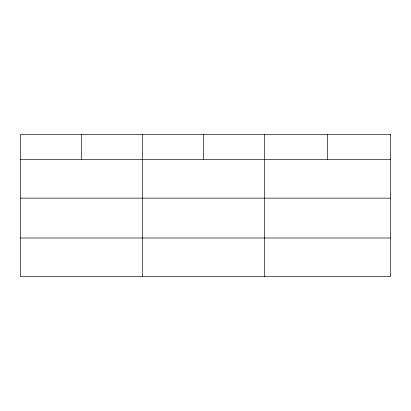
<?xml version="1.0" encoding="UTF-8"?>
<svg xmlns="http://www.w3.org/2000/svg" width="411" height="411" viewBox="0 0 411 411"><rect width="100%" height="100%" fill="white"/><g stroke="black" fill="none" stroke-linecap="round" stroke-linejoin="round"><path stroke-width="0.62" d="M20.55 159.463L390.45 159.463M20.55 198.148L390.45 198.148M20.55 238L390.45 238M327.567 134.315L327.567 159.463M264.684 134.315L264.684 276.685M203.65 134.315L203.65 159.463M142.617 134.315L142.617 276.685M81.584 134.315L81.584 159.463M390.45 134.315L20.55 134.315L20.55 276.685L390.45 276.685L390.45 134.315"/></g></svg>
